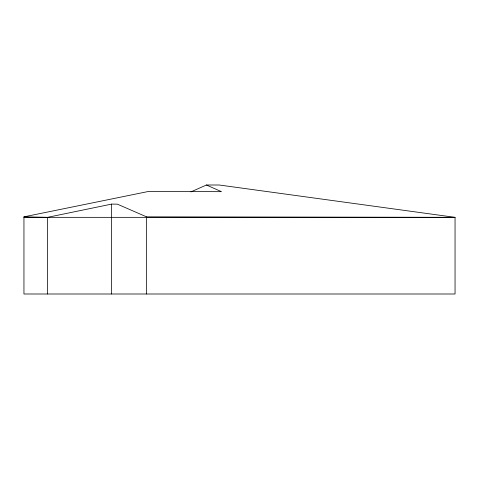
<?xml version="1.0" encoding="UTF-8"?>
<svg xmlns="http://www.w3.org/2000/svg" width="479" height="479" viewBox="0 0 479 479"><rect width="100%" height="100%" fill="white"/><g stroke="black" fill="none" stroke-linecap="round" stroke-linejoin="round"><path stroke-width="0.72" d="M190.846 191.923L206.443 185.002L219.202 185.002L455.05 217.34L455.05 293.998L23.95 293.998L23.95 216.849L148.436 191.468L221.472 191.672L206.443 185.002M23.95 216.849L47.553 217.34L111.637 204.096L117.367 204.156L146.61 216.873L455.05 217.34L23.95 217.34M146.61 216.873L146.61 293.998M111.637 204.096L111.637 293.998M47.553 217.34L47.553 293.998"/></g></svg>
